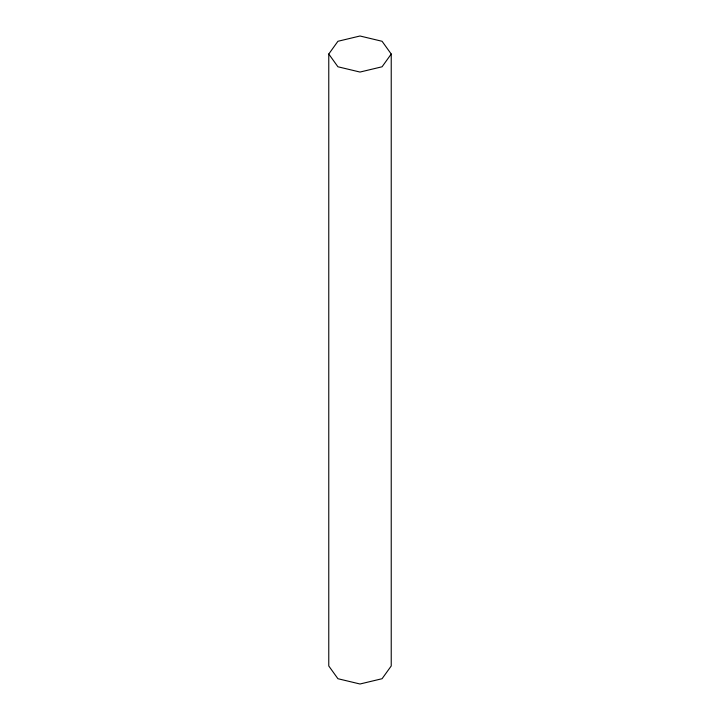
<?xml version="1.0" encoding="UTF-8"?>
<svg xmlns="http://www.w3.org/2000/svg" width="720" height="720" viewBox="0 0 720 720"><rect width="100%" height="100%" fill="white"/><g stroke="black" fill="none" stroke-linecap="round" stroke-linejoin="round"><path stroke-width="1.08" d="M328.77 54.027L337.923 41.283L360 36L382.077 41.283L391.23 54.027L391.23 665.973L382.077 678.717L360 684L337.923 678.717L328.77 665.973L328.77 54.027L337.923 66.78L360 72.054L382.077 66.78L391.23 54.027"/></g></svg>
